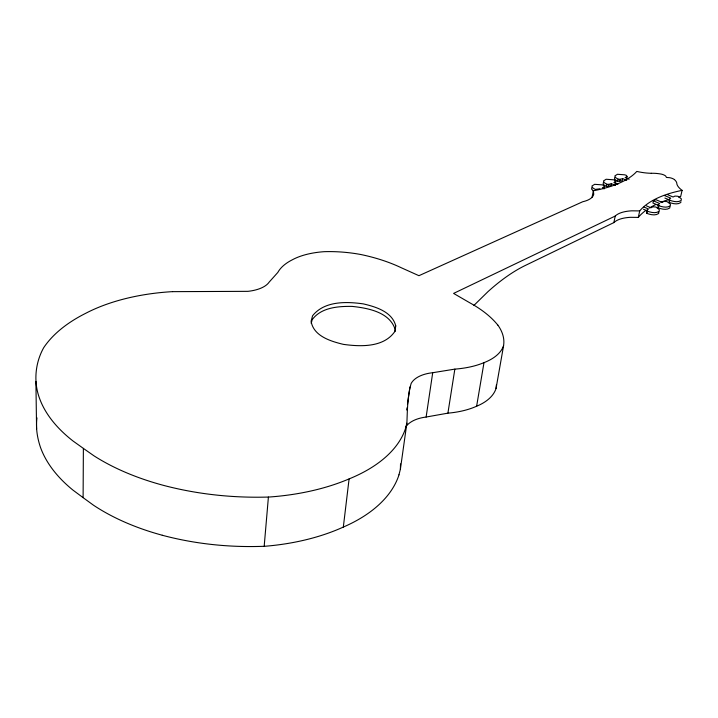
<?xml version="1.0" encoding="UTF-8"?>
<svg xmlns="http://www.w3.org/2000/svg" width="718" height="718" viewBox="0 0 718 718"><rect width="100%" height="100%" fill="white"/><g stroke="black" fill="none" stroke-linecap="round" stroke-linejoin="round"><path stroke-width="1.08" d="M162.286 535.242A191.67 109.082 2.9 0 1 93.43 505.167L83.108 497.646L83.378 448.4L73.083 441.049A194.722 104.702 3.1 0 1 39.759 398.957C33.387 382.344 35.038 363.281 43.645 347.772A175.21 94.067 2.5 0 1 85.684 313.317A155.546 82.579 2.3 0 1 172.562 291.634M83.108 497.646L73.03 490.161A191.015 108.041 2.7 0 1 40.379 447.081C37.255 437.729 35.649 427.704 36.968 417.876M398.948 474.813L400.375 469.303L406.873 423.189C407.447 409.942 407.429 396.246 411.145 383.475A36.869 19.826 8.9 0 1 432.721 372.714L454.844 369.124A76.862 38.44 8.2 0 0 483.977 362.644A68.219 34.204 8.4 0 0 503.596 345.6L496.048 388.474A67.034 35.424 8.4 0 1 476.599 406.235A75.525 39.813 8.2 0 1 447.906 413.164M400.375 469.303L400.527 463.891M405.508 428.538A158.893 87.722 3.4 0 1 349.029 478.933A177.095 96.966 3.1 0 1 268.406 497.08L264.179 546.29C229.913 547.583 195.431 544.1 162.277 535.26M343.321 527.138L349.083 478.978M406.72 409.978L407.025 407.788M407.483 404.494L409.942 386.948M405.912 426.627A36.187 20.481 8.9 0 1 426.124 417.041L432.712 372.714M454.844 369.124L447.906 413.155L426.124 417.032M394.963 331.617L395.259 329.768C389.964 312.168 368.163 308.103 352.224 306.406C338.214 306.182 321.188 307.385 312.195 319.672L311.208 323.333M476.617 406.253L483.995 362.653M592.09 197.181L593.364 190.782L593.732 194.228A34.464 13.759 10.1 0 1 582.774 201.722L418.935 275.694L401.443 267.823A108.122 52.908 6 0 0 360.858 254.522A84.159 40.621 6.2 0 0 324.105 251.686A65.401 31.188 6.2 0 0 292.208 259.862A74.133 35.514 6.3 0 0 277.83 272.427L269.142 282.138A33.611 15.94 3.9 0 1 247.961 291.337L172.571 291.652M603.973 188.96L604.412 186.788L603.937 185.504L602.16 184.867L594.63 184.32L591.919 186.061L592.61 187.766L595.177 189.399L599.871 188.825M615.407 185.406L611.377 183.682L610.928 185.836L606.315 186.402L606.764 184.248L604.197 182.641L603.488 180.963L606.127 179.258L613.567 179.805L615.326 180.433L615.829 181.699L615.38 183.844M608.352 186.536L608.792 184.373L611.377 183.682M614.886 182.569L615.326 180.433M626.688 180.335L622.685 178.629L622.237 180.765L617.695 181.313L618.144 179.177L615.586 177.597L614.85 175.946L617.426 174.277L624.777 174.824L626.527 175.443L627.047 176.682L626.59 178.818M619.706 181.448L620.155 179.312L622.685 178.629M473.934 305.401L488.007 291.616A174.51 77.804 -61.1 0 1 524.678 265.768L613.854 222.607L615.236 216.046A36.053 14.782 11.9 0 1 631.813 210.823L639.711 210.912A166.405 66.953 14.3 0 1 682.109 190.369A29.034 10.967 12.3 0 1 676.85 183.925A19.709 7.512 11.6 0 0 674.417 179.572M613.872 222.616A35.963 14.89 11.9 0 1 630.413 217.321L638.293 217.401L639.711 210.912M643.965 207.044L648.471 208.992L646.972 210.23L646.891 213.39C650.526 214.682 655.229 215.912 658.657 213.515L658.837 211.828M646.891 213.39L646.972 210.23M653.425 200.843L659.689 203.526L658.235 204.738L658.657 205.671C662.256 206.928 666.887 208.157 670.271 205.806L670.424 204.163L666.995 201.596L664.033 201.408L662.104 202.35L655.848 199.676L653.425 200.843L652.931 203.023L659.196 205.707M658.235 204.738L658.164 207.861C661.754 209.117 666.394 210.356 669.768 207.996L669.921 206.344M658.164 207.861L658.657 205.671M664.491 195.511L670.72 198.15L669.302 199.335L669.23 202.422C672.784 203.652 677.352 204.899 680.691 202.575L681.014 201.812M669.23 202.422L669.732 200.259L669.302 199.335M682.1 190.36L680.637 196.633A165.975 67.456 14.4 0 0 678.725 197.037M405.464 428.529L406.873 423.189M614.805 177.364L614.527 178.89L615.138 179.733L617.695 181.313M603.461 182.381L603.147 183.934L603.757 184.795L606.315 186.402M591.928 187.488L591.578 189.067L593.256 190.8M615.236 216.046L453.596 293.411L469.68 302.736A111.209 56.408 7.5 0 1 497.816 325.101M604.412 186.788L602.393 187.694L604.421 188.565M615.829 181.699L613.854 182.578L617.875 184.302M627.047 176.682L625.109 177.552L629.112 179.24M268.397 497.053C233.386 498.059 198.195 494.424 164.278 485.574A195.404 105.725 3.3 0 1 93.914 455.786L83.378 448.4M606.764 184.248L608.792 184.373M618.144 179.177L620.155 179.312M669.732 200.259C673.287 201.48 677.855 202.727 681.202 200.403L681.319 198.796L677.891 196.265L674.965 196.086L673.08 197.001L667.749 194.749M647.376 211.182C651.02 212.474 655.722 213.695 659.151 211.307L659.339 209.629L655.902 207.017L652.904 206.829L650.93 207.789L646.433 205.851M664.886 198.051L669.329 199.936M643.481 209.243L647.08 210.805M35.9 381.411L36.582 429.023M651.316 173.298A19.745 7.53 11.6 0 1 661.197 174.088A5.995 2.271 11.6 0 1 665.676 176.027L666.466 177.436L669.723 177.705A6.022 2.28 11.7 0 1 674.408 179.572M398.993 474.822A155.815 90.45 3 0 1 343.267 527.093A173.675 99.999 2.7 0 1 264.188 546.326M638.302 217.401A165.975 67.456 14.4 0 1 645.608 210.58M649.35 208.049A165.975 67.456 14.4 0 1 655.256 204.809M660.883 202.332A165.975 67.456 14.4 0 1 669.598 199.353M651.307 173.289A28.083 10.456 11.2 0 1 636.785 171.422A142.927 53.401 9 0 1 593.364 190.773M496.353 384.947A85.505 45.306 7.9 0 1 496.012 388.465M497.861 325.092A87.013 43.753 8 0 1 503.551 345.591M395.762 325.9L394.873 331.429C383.834 347.593 360.687 346.767 343.384 344.362C330.711 341.31 313.506 336.123 311.091 321.251L312.572 315.776C324.348 300.896 346.273 301.47 363.362 303.894C375.945 306.855 392.181 311.765 395.762 325.9"/></g></svg>
